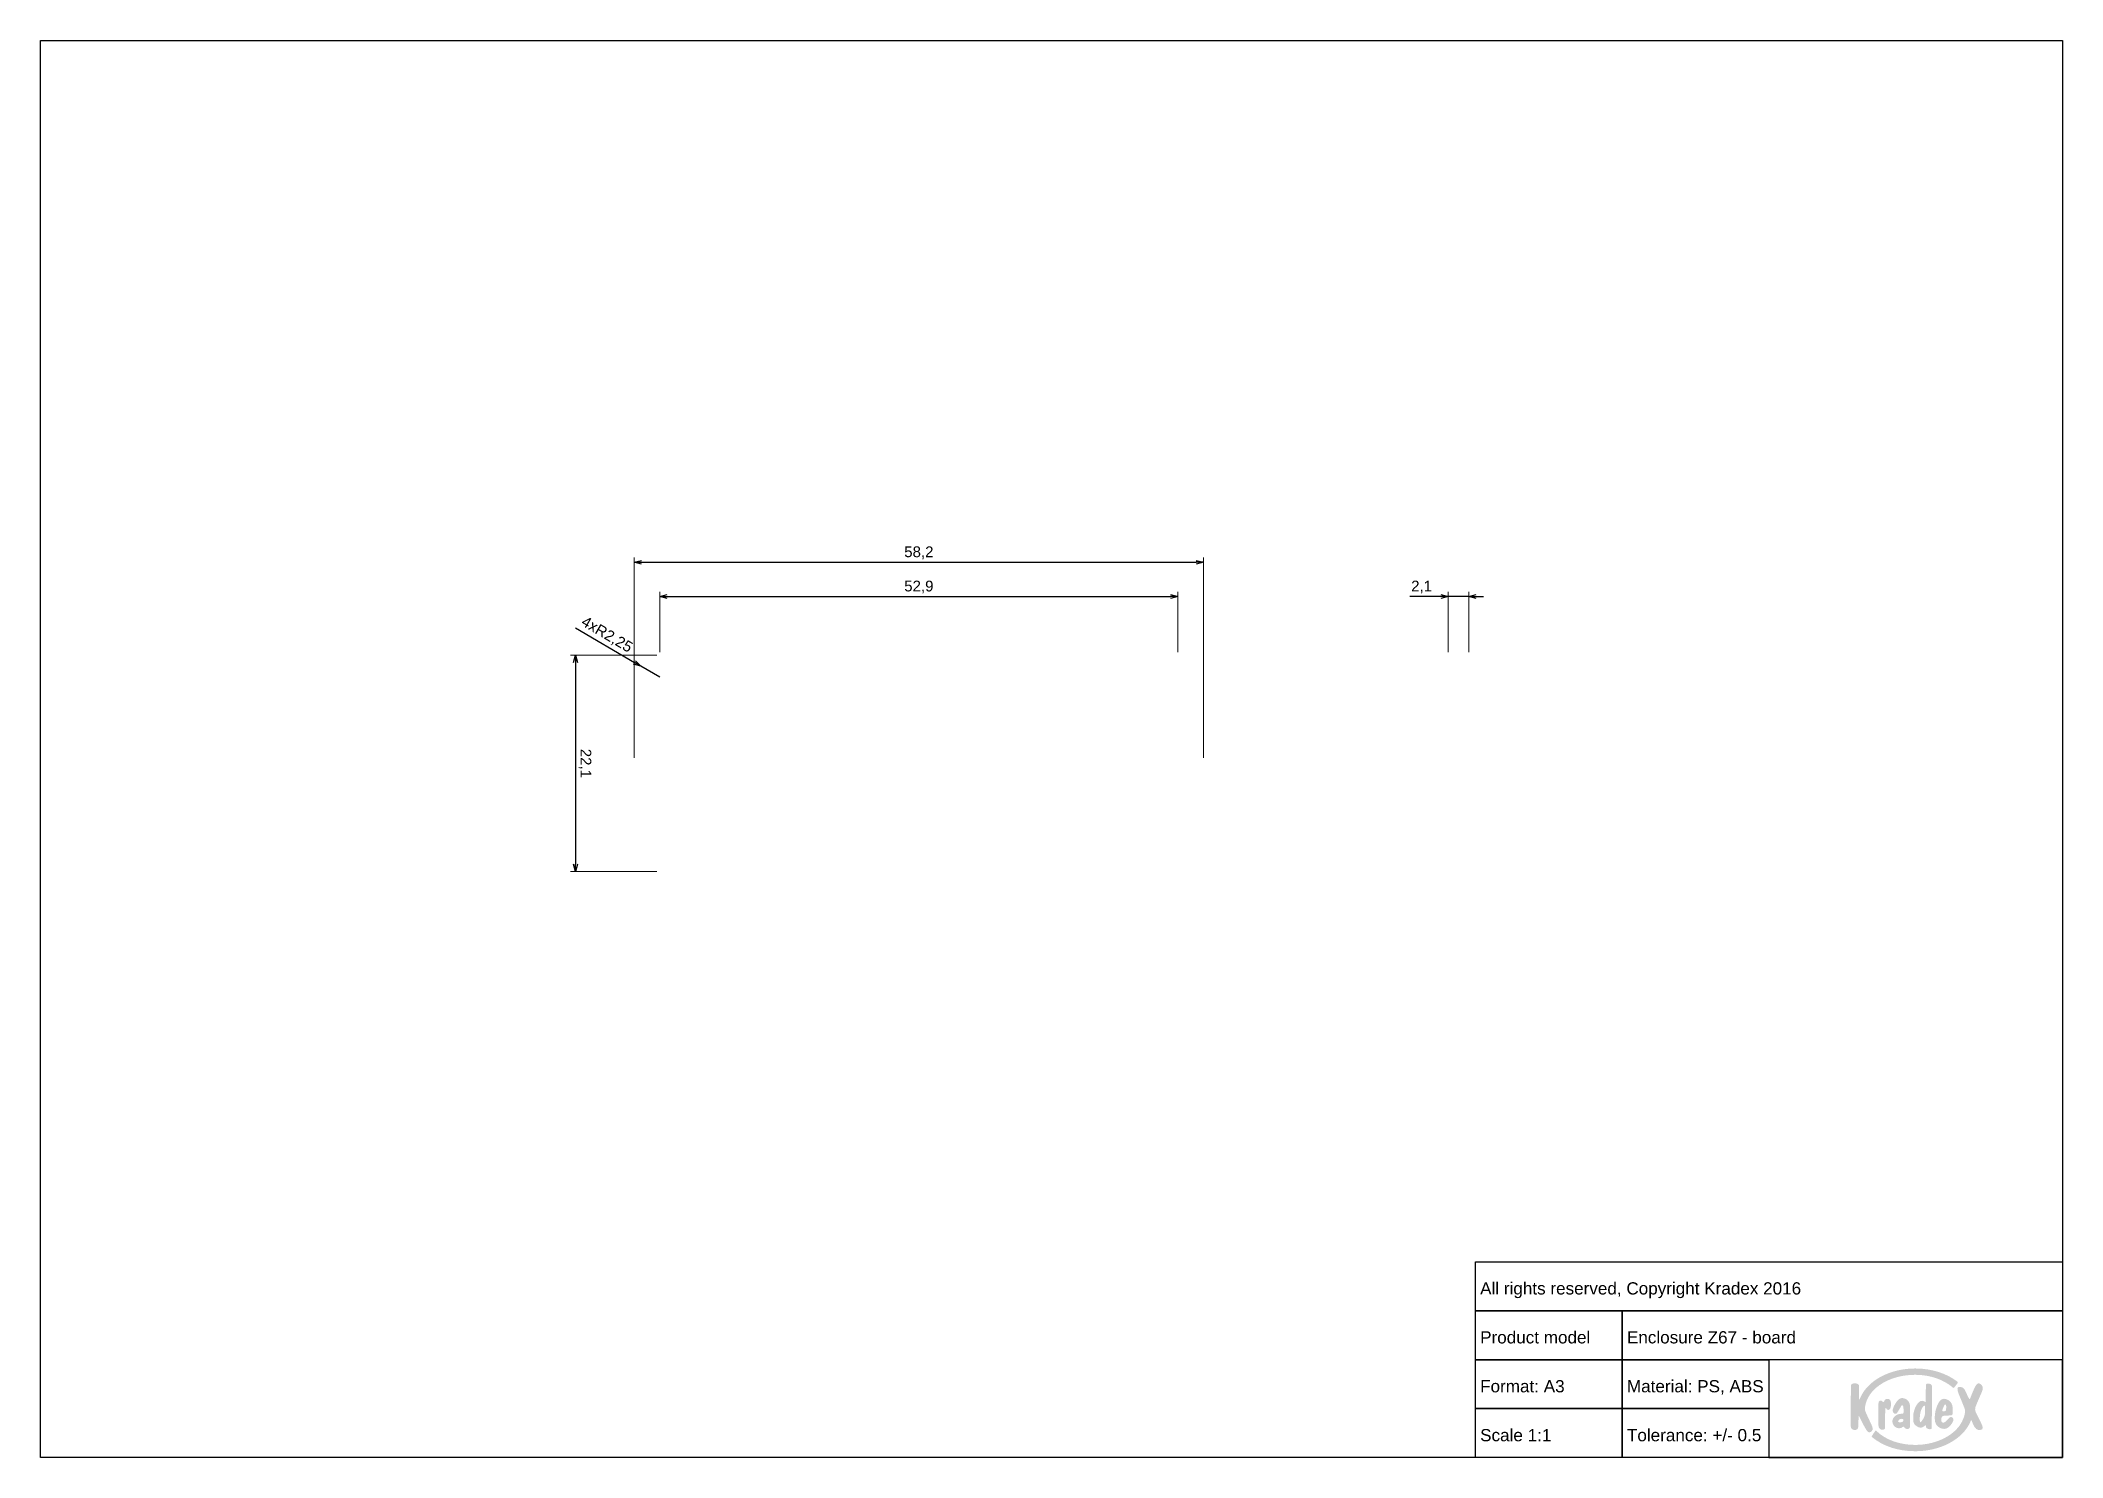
# Paper-space layout 'Board' of a CAD drawing. Header units: millimetres. Extents: x 0 to 414, y 0 to 290.
import ezdxf

# ---------------------------------------------------------------- set-up
doc = ezdxf.new("R2010")
doc.units = ezdxf.units.MM
doc.layers.add('MD_Annotation', color=7, linetype='Continuous', lineweight=25)
doc.layers.add('Tabelka', color=7, linetype='Continuous')
doc.styles.get("Standard").update_dxf_attribs({"font": 'arial.ttf'})
doc.dimstyles.new('ISO-25', dxfattribs={"dimtxt": 2.2, "dimasz": 1.5, "dimexe": 1, "dimexo": 0.625, "dimtad": 1, "dimrnd": 0.05, "dimtxsty": 'Standard', "dimblk": 'OPEN30', "dimcen": 2.5, "dimadec": 0, "dimazin": 0, "dimtfac": 1, "dimtmove": 0, "dimatfit": 3, "dimfxl": 1, "dimlwe": 18, "dimarcsym": 0})

# ---------------------------------------------------------------- blocks, each defined once
blk = doc.blocks.new('_Open30')
at = {"color": 0, "linetype": 'ByBlock', "lineweight": -2}
for p, q in [((-1, 0.27), (0, 0)), ((0, 0), (-1, -0.27)), ((0, 0), (-1, 0))]:
    blk.add_line(p, q, dxfattribs=at)
blk = doc.blocks.new('*D82')
at = {"layer": 'Defpoints', "color": 0, "transparency": 16777216}
for p in [(237.98, 183.47), (121.6, 142.87), (237.98, 142.87)]:
    blk.add_point(p, dxfattribs=at)
at = {"layer": 'MD_Annotation', "color": 0, "lineweight": 18, "transparency": 16777216}
for p, q in [((121.6, 143.5), (121.6, 184.47)), ((237.98, 143.5), (237.98, 184.47))]:
    blk.add_line(p, q, dxfattribs=at)
at = {"layer": 'MD_Annotation', "color": 0, "lineweight": -2, "transparency": 16777216}
blk.add_line((123.1, 183.47), (236.48, 183.47), dxfattribs=at)
at = {"layer": 'MD_Annotation', "color": 0, "lineweight": -2, "transparency": 16777216, "xscale": 1.5, "yscale": 1.5, "zscale": 1.5, "rotation": 180}
blk.add_blockref('_Open30', (121.6, 183.47), dxfattribs=at)
at = {"layer": 'MD_Annotation', "color": 0, "lineweight": -2, "transparency": 16777216, "xscale": 1.5, "yscale": 1.5, "zscale": 1.5}
blk.add_blockref('_Open30', (237.98, 183.47), dxfattribs=at)
at = {"layer": 'MD_Annotation', "color": 0, "transparency": 16777216, "insert": (179.79, 185.42), "char_height": 2.2, "attachment_point": 5}
blk.add_mtext('58,2', dxfattribs=at)
blk = doc.blocks.new('*D83')
at = {"layer": 'Defpoints', "color": 0, "transparency": 16777216}
for p in [(126.88, 164.47), (109.6, 120.27), (126.89, 120.27)]:
    blk.add_point(p, dxfattribs=at)
at = {"layer": 'MD_Annotation', "color": 0, "lineweight": 18, "transparency": 16777216}
for p, q in [((126.26, 164.47), (108.59, 164.47)), ((126.27, 120.27), (108.6, 120.27))]:
    blk.add_line(p, q, dxfattribs=at)
at = {"layer": 'MD_Annotation', "color": 0, "lineweight": -2, "transparency": 16777216}
blk.add_line((109.59, 162.97), (109.6, 121.77), dxfattribs=at)
at = {"layer": 'MD_Annotation', "color": 0, "lineweight": -2, "transparency": 16777216, "xscale": 1.5, "yscale": 1.5, "zscale": 1.5}
for p, rotation in [((109.59, 164.47), 90.01130034886293), ((109.6, 120.27), 270.0113003488629)]:
    blk.add_blockref('_Open30', p, dxfattribs=dict(at, rotation=rotation))
at = {"layer": 'MD_Annotation', "color": 0, "transparency": 16777216, "insert": (111.54, 142.37), "char_height": 2.2, "attachment_point": 5, "rotation": 270.0113}
blk.add_mtext('22,1', dxfattribs=at)
blk = doc.blocks.new('*D84')
at = {"layer": 'Defpoints', "color": 0, "transparency": 16777216}
for p in [(123, 162.25), (126.88, 159.97)]:
    blk.add_point(p, dxfattribs=at)
at = {"layer": 'MD_Annotation', "color": 0, "lineweight": -2, "transparency": 16777216}
for p, q in [((109.6, 170.1), (121.71, 163.01)), ((126.88, 159.97), (123, 162.25))]:
    blk.add_line(p, q, dxfattribs=at)
at = {"layer": 'MD_Annotation', "color": 0, "lineweight": -2, "transparency": 16777216, "xscale": 1.5, "yscale": 1.5, "zscale": 1.5, "rotation": 329.615691860622}
blk.add_blockref('_Open30', (123, 162.25), dxfattribs=at)
at = {"layer": 'MD_Annotation', "color": 0, "transparency": 16777216, "insert": (115.99, 168.61), "char_height": 2.2, "attachment_point": 5, "rotation": 329.6157}
blk.add_mtext('4xR2,25', dxfattribs=at)
blk = doc.blocks.new('*D85')
at = {"layer": 'Defpoints', "color": 0, "transparency": 16777216}
for p in [(287.98, 176.47), (287.98, 164.47), (292.18, 164.47)]:
    blk.add_point(p, dxfattribs=at)
at = {"layer": 'MD_Annotation', "color": 0, "lineweight": -2, "transparency": 16777216}
for p, q in [((286.48, 176.47), (280.11, 176.47)), ((292.18, 176.47), (287.98, 176.47)), ((293.68, 176.47), (295.18, 176.47))]:
    blk.add_line(p, q, dxfattribs=at)
at = {"layer": 'MD_Annotation', "color": 0, "lineweight": 18, "transparency": 16777216}
for p, q in [((287.98, 165.1), (287.98, 177.47)), ((292.18, 165.1), (292.18, 177.47))]:
    blk.add_line(p, q, dxfattribs=at)
at = {"layer": 'MD_Annotation', "color": 0, "lineweight": -2, "transparency": 16777216, "xscale": 1.5, "yscale": 1.5, "zscale": 1.5}
blk.add_blockref('_Open30', (287.98, 176.47), dxfattribs=at)
at = {"layer": 'MD_Annotation', "color": 0, "lineweight": -2, "transparency": 16777216, "xscale": 1.5, "yscale": 1.5, "zscale": 1.5, "rotation": 180}
blk.add_blockref('_Open30', (292.18, 176.47), dxfattribs=at)
at = {"layer": 'MD_Annotation', "color": 0, "transparency": 16777216, "insert": (282.54, 178.42), "char_height": 2.2, "attachment_point": 5}
blk.add_mtext('2,1', dxfattribs=at)
blk = doc.blocks.new('*D92')
at = {"layer": 'Defpoints', "color": 0, "transparency": 16777216}
for p in [(232.69, 176.47), (126.88, 164.47), (232.69, 164.47)]:
    blk.add_point(p, dxfattribs=at)
at = {"layer": 'MD_Annotation', "color": 0, "lineweight": 18, "transparency": 16777216}
for p, q in [((126.88, 165.1), (126.88, 177.47)), ((232.69, 165.1), (232.69, 177.47))]:
    blk.add_line(p, q, dxfattribs=at)
at = {"layer": 'MD_Annotation', "color": 0, "lineweight": -2, "transparency": 16777216}
blk.add_line((128.38, 176.47), (231.19, 176.47), dxfattribs=at)
at = {"layer": 'MD_Annotation', "color": 0, "lineweight": -2, "transparency": 16777216, "xscale": 1.5, "yscale": 1.5, "zscale": 1.5, "rotation": 180}
blk.add_blockref('_Open30', (126.88, 176.47), dxfattribs=at)
at = {"layer": 'MD_Annotation', "color": 0, "lineweight": -2, "transparency": 16777216, "xscale": 1.5, "yscale": 1.5, "zscale": 1.5}
blk.add_blockref('_Open30', (232.69, 176.47), dxfattribs=at)
at = {"layer": 'MD_Annotation', "color": 0, "transparency": 16777216, "insert": (179.79, 178.42), "char_height": 2.2, "attachment_point": 5}
blk.add_mtext('52,9', dxfattribs=at)

psp = doc.layouts.new('Board')

# ---------------------------------------------------------------- hatches: boundary and pattern name
at = {"layer": 'Tabelka', "true_color": 0x00539f}
h = psp.add_hatch(color=154, dxfattribs=at)
h.dxf.hatch_style = 2
edge = h.paths.add_edge_path()
edge.add_spline(control_points=[(374.452, 7.247), (374.452, 7.247), (373.51, 9.264), (373.51, 9.264), (373.027, 10.278), (373.135, 10.371), (373.142, 10.652), (373.153, 10.78), (373.198, 11.025), (373.272, 11.395), (374.146, 14.885), (378.349, 17.396), (383.431, 17.396), (386.539, 17.396), (389.31, 16.365), (391.14, 14.764), (391.212, 14.701), (391.303, 14.674), (391.367, 14.764), (391.407, 14.82), (392.038, 15.653), (392.08, 15.707), (392.146, 15.792), (392.165, 15.888), (392.046, 15.98), (389.902, 17.647), (386.835, 18.687), (383.431, 18.687), (378.361, 18.687), (374.042, 16.376), (372.395, 13.137), (372.349, 13.042), (372.337, 13.015), (372.282, 12.902), (371.992, 12.2), (371.912, 12.087), (371.925, 12.885), (371.925, 12.885), (371.954, 15.023), (371.954, 15.023), (371.962, 15.529), (371.572, 15.657), (370.946, 15.643), (370.473, 15.632), (370.267, 15.43), (370.265, 15.079), (370.265, 15.079), (370.237, 6.899), (370.237, 6.899), (370.236, 6.511), (370.504, 6.128), (371.014, 6.11), (371.55, 6.091), (371.745, 6.413), (371.758, 6.673), (371.809, 7.708), (371.835, 8.228), (371.835, 8.551), (371.822, 9.37), (371.941, 8.97), (372.117, 8.593), (372.491, 7.782), (373.016, 6.81), (373.551, 5.937), (373.732, 5.642), (374.111, 5.562), (374.417, 5.765), (374.999, 6.148), (374.635, 6.841), (374.452, 7.247), (374.452, 7.247), (374.452, 7.247), (374.452, 7.247)], knot_values=[0, 0, 0, 0, 1, 1, 1, 2, 2, 2, 3, 3, 3, 4, 4, 4, 5, 5, 5, 6, 6, 6, 7, 7, 7, 8, 8, 8, 9, 9, 9, 10, 10, 10, 11, 11, 11, 12, 12, 12, 13, 13, 13, 14, 14, 14, 15, 15, 15, 16, 16, 16, 17, 17, 17, 18, 18, 18, 19, 19, 19, 20, 20, 20, 21, 21, 21, 22, 22, 22, 23, 23, 23, 24, 24, 24, 24], degree=3, periodic=0)
edge = h.paths.add_edge_path()
edge.add_spline(control_points=[(377.608, 10.37), (377.838, 9.943), (378.434, 10.331), (378.434, 10.967), (378.434, 11.118), (378.434, 11.762), (378.434, 11.762), (378.434, 12.235), (378.124, 12.461), (377.8, 12.461), (377.45, 12.461), (377.269, 12.368), (377.164, 12.19), (377.123, 12.12), (377.078, 11.803), (376.901, 11.82), (376.725, 11.838), (376.678, 12.118), (376.371, 12.125), (376.119, 12.125), (375.9, 11.996), (375.9, 11.471), (375.9, 11.471), (375.9, 7.082), (375.9, 7.082), (375.9, 6.713), (376.107, 6.146), (376.65, 6.146), (377.151, 6.146), (377.263, 6.431), (377.267, 6.631), (377.267, 6.631), (377.259, 8.829), (377.281, 9.924), (377.294, 10.585), (377.357, 10.834), (377.608, 10.37), (377.608, 10.37), (377.608, 10.37), (377.608, 10.37)], knot_values=[0, 0, 0, 0, 1, 1, 1, 2, 2, 2, 3, 3, 3, 4, 4, 4, 5, 5, 5, 6, 6, 6, 7, 7, 7, 8, 8, 8, 9, 9, 9, 10, 10, 10, 11, 11, 11, 12, 12, 12, 13, 13, 13, 13], degree=3, periodic=0)
edge = h.paths.add_edge_path()
edge.add_spline(control_points=[(380.165, 9.394), (379.577, 9.272), (378.815, 8.763), (378.76, 8.009), (378.687, 7.019), (379.545, 6.261), (380.473, 6.521), (380.938, 6.651), (380.932, 6.996), (381.167, 6.685), (381.288, 6.524), (381.455, 6.324), (381.767, 6.324), (382.111, 6.324), (382.288, 6.449), (382.342, 6.756), (382.414, 7.162), (382.367, 10.996), (382.344, 11.135), (382.272, 11.581), (382.134, 11.939), (381.864, 12.184), (381.591, 12.432), (381.011, 12.684), (380.633, 12.632), (379.928, 12.535), (379.361, 11.557), (379.097, 11.03), (379.001, 10.839), (378.614, 10.007), (378.904, 9.718), (378.904, 9.718), (379.067, 9.554), (379.067, 9.554), (379.309, 9.313), (379.619, 9.428), (379.747, 9.644), (379.747, 9.644), (380.288, 10.546), (380.554, 11), (380.653, 11.169), (381.053, 11.684), (381.057, 9.98), (381.059, 9.128), (380.826, 9.532), (380.165, 9.394), (380.165, 9.394), (380.165, 9.394), (380.165, 9.394)], knot_values=[0, 0, 0, 0, 1, 1, 1, 2, 2, 2, 3, 3, 3, 4, 4, 4, 5, 5, 5, 6, 6, 6, 7, 7, 7, 8, 8, 8, 9, 9, 9, 10, 10, 10, 11, 11, 11, 12, 12, 12, 13, 13, 13, 14, 14, 14, 15, 15, 15, 16, 16, 16, 16], degree=3, periodic=0)
edge = h.paths.add_edge_path()
edge.add_spline(control_points=[(380.55, 7.685), (380.17, 7.64), (379.676, 7.724), (380.037, 8.112), (380.264, 8.356), (380.451, 8.375), (380.704, 8.406), (381.134, 8.461), (381.163, 7.757), (380.55, 7.685)], knot_values=[0, 0, 0, 0, 1, 1, 1, 2, 2, 2, 3, 3, 3, 3], degree=3, periodic=0)
edge = h.paths.add_edge_path()
edge.add_spline(control_points=[(386.436, 6.264), (386.726, 6.264), (386.787, 6.337), (386.789, 6.545), (386.789, 6.545), (386.872, 14.992), (386.872, 14.992), (386.876, 15.463), (386.311, 15.61), (386.01, 15.61), (385.765, 15.61), (385.612, 15.51), (385.606, 15.237), (385.606, 15.237), (385.524, 11.821), (385.524, 11.821), (384.117, 12.96), (382.998, 10.249), (382.998, 8.874), (382.998, 7.5), (383.095, 7.397), (383.507, 7.056), (383.832, 6.787), (384.125, 6.601), (384.497, 6.601), (384.773, 6.601), (384.945, 6.647), (385.234, 6.869), (385.523, 7.091), (385.609, 7.106), (385.609, 7.106), (385.609, 7.106), (385.609, 6.815), (385.609, 6.815), (385.609, 6.52), (385.959, 6.264), (386.436, 6.264)], knot_values=[0, 0, 0, 0, 1, 1, 1, 2, 2, 2, 3, 3, 3, 4, 4, 4, 5, 5, 5, 6, 6, 6, 7, 7, 7, 8, 8, 8, 9, 9, 9, 10, 10, 10, 11, 11, 11, 12, 12, 12, 12], degree=3, periodic=0)
edge = h.paths.add_edge_path()
edge.add_spline(control_points=[(385.17, 8.585), (384.418, 7.345), (384.346, 7.496), (384.346, 8.453), (384.346, 10.036), (384.959, 11.08), (385.306, 11.08), (385.388, 11.08), (385.44, 10.996), (385.44, 10.82), (385.44, 10.083), (385.516, 9.157), (385.17, 8.585), (385.17, 8.585), (385.17, 8.585), (385.17, 8.585)], knot_values=[0, 0, 0, 0, 1, 1, 1, 2, 2, 2, 3, 3, 3, 4, 4, 4, 5, 5, 5, 5], degree=3, periodic=0)
edge = h.paths.add_edge_path()
edge.add_spline(control_points=[(389.544, 9.05), (389.544, 9.05), (390.668, 9.092), (390.668, 9.092), (390.952, 9.125), (391.052, 9.194), (391.052, 9.524), (391.052, 9.524), (391.052, 10.742), (391.052, 10.742), (391.052, 11.404), (390.623, 11.908), (390.374, 12.101), (390.128, 12.291), (389.649, 12.507), (389.26, 12.489), (388.533, 12.482), (388.033, 11.501), (387.809, 10.83), (387.554, 10.063), (387.405, 9.514), (387.405, 8.437), (387.405, 7.36), (387.959, 6.874), (388.184, 6.726), (388.972, 6.205), (389.776, 6.231), (390.248, 6.702), (390.551, 7.005), (390.982, 7.386), (391.181, 7.959), (391.243, 8.113), (391.246, 8.413), (391.074, 8.585), (390.884, 8.781), (390.64, 8.864), (390.382, 8.605), (390.382, 8.605), (389.592, 7.792), (389.592, 7.792), (389.128, 7.315), (388.569, 7.732), (388.724, 8.405), (388.852, 8.971), (389.117, 9.035), (389.544, 9.05)], knot_values=[0, 0, 0, 0, 1, 1, 1, 2, 2, 2, 3, 3, 3, 4, 4, 4, 5, 5, 5, 6, 6, 6, 7, 7, 7, 8, 8, 8, 9, 9, 9, 10, 10, 10, 11, 11, 11, 12, 12, 12, 13, 13, 13, 14, 14, 14, 15, 15, 15, 15], degree=3, periodic=0)
edge = h.paths.add_edge_path()
edge.add_spline(control_points=[(388.976, 10.194), (389.088, 10.498), (389.315, 11.344), (389.582, 11.334), (389.673, 11.33), (389.735, 11.217), (389.742, 11.048), (389.756, 10.711), (389.736, 10.617), (389.736, 10.353), (389.736, 10.15), (389.717, 10.055), (389.545, 9.997), (389.104, 9.847), (388.866, 9.9), (388.976, 10.194), (388.976, 10.194), (388.976, 10.194), (388.976, 10.194)], knot_values=[0, 0, 0, 0, 1, 1, 1, 2, 2, 2, 3, 3, 3, 4, 4, 4, 5, 5, 5, 6, 6, 6, 6], degree=3, periodic=0)
edge = h.paths.add_edge_path()
edge.add_spline(control_points=[(395.909, 9.505), (395.58, 10.17), (395.521, 10.399), (396.017, 11.544), (396.017, 11.544), (397.075, 13.987), (397.075, 13.987), (397.276, 14.452), (397.314, 15.056), (396.91, 15.383), (396.171, 15.981), (395.884, 15.561), (395.182, 13.92), (394.441, 12.19), (394.691, 12.038), (394.19, 12.97), (394.19, 12.97), (393.561, 14.285), (393.561, 14.285), (393.348, 14.731), (392.954, 14.862), (392.635, 14.925), (391.883, 15.072), (391.926, 14.431), (392.334, 13.418), (392.334, 13.418), (393.15, 11.397), (393.15, 11.397), (393.504, 10.519), (393.749, 10.137), (393.528, 9.3), (393.45, 9.005), (393.356, 8.725), (393.251, 8.454), (393.229, 8.395), (393.222, 8.379), (393.18, 8.277), (391.977, 5.275), (387.992, 3.064), (383.431, 3.064), (380.159, 3.064), (377.271, 4.147), (375.478, 5.923), (375.405, 5.993), (375.315, 5.997), (375.241, 5.919), (375.178, 5.827), (374.589, 4.946), (374.547, 4.876), (374.505, 4.806), (374.533, 4.711), (374.583, 4.67), (376.859, 2.78), (379.906, 1.773), (383.431, 1.773), (388.624, 1.773), (393.017, 4.204), (394.582, 7.56), (394.601, 7.601), (394.625, 7.653), (394.647, 7.71), (394.981, 8.657), (394.934, 7.701), (395.507, 6.777), (395.999, 5.985), (396.545, 6.083), (396.877, 6.157), (397.322, 6.256), (397.299, 6.695), (396.945, 7.408), (396.945, 7.408), (395.909, 9.505), (395.909, 9.505), (395.909, 9.505), (395.909, 9.505), (395.909, 9.505)], knot_values=[0, 0, 0, 0, 1, 1, 1, 2, 2, 2, 3, 3, 3, 4, 4, 4, 5, 5, 5, 6, 6, 6, 7, 7, 7, 8, 8, 8, 9, 9, 9, 10, 10, 10, 11, 11, 11, 12, 12, 12, 13, 13, 13, 14, 14, 14, 15, 15, 15, 16, 16, 16, 17, 17, 17, 18, 18, 18, 19, 19, 19, 20, 20, 20, 21, 21, 21, 22, 22, 22, 23, 23, 23, 24, 24, 24, 25, 25, 25, 25], degree=3, periodic=0)

# ---------------------------------------------------------------- linework, layer by layer
at = {"layer": 'Tabelka'}
for points in [[(0.272, 290.149), (413.528, 290.149), (413.528, 0.477), (0.272, 0.477)], [(413.528, 30.477), (293.528, 30.477), (293.528, 40.477), (413.528, 40.477)], [(323.528, 20.477), (293.528, 20.477), (293.528, 30.477), (323.528, 30.477)], [(413.528, 20.477), (323.528, 20.477), (323.528, 30.477), (413.528, 30.477)], [(323.528, 10.477), (293.528, 10.477), (293.528, 20.477), (323.528, 20.477)], [(353.528, 10.477), (323.528, 10.477), (323.528, 20.477), (353.528, 20.477)], [(413.528, 20.477), (353.528, 20.477), (353.528, 0.477), (413.528, 0.477)], [(323.528, 0.477), (293.528, 0.477), (293.528, 10.477), (323.528, 10.477)], [(353.528, 0.477), (323.528, 0.477), (323.528, 10.477), (353.528, 10.477)]]:
    psp.add_lwpolyline(points, close=True, dxfattribs=at)

# ---------------------------------------------------------------- texts
at = {"insert": (293.528, 40.477), "char_height": 2.5, "attachment_point": 1}
psp.add_mtext_dynamic_manual_height_columns('\\P All rights reserved, Copyright Kradex 2016', width=120, gutter_width=12.5, heights=[0], dxfattribs=at)
at = {"layer": 'Tabelka', "char_height": 2.5, "attachment_point": 1}
for s, width, heights, insert in [('\\pi15;\\P\\pi0; Product model', 30, [9.962], (293.528, 30.477)), ('\\P Enclosure Z67 - board', 90, [7.412], (323.528, 30.477)), ('\\P Format: A3', 30, [0], (293.528, 20.477)), ('\\P Material: PS, ABS', 30, [0], (323.528, 20.477)), ('\\P Scale 1:1', 30, [0], (293.528, 10.477)), ('\\P Tolerance: +/- 0.5', 30, [0], (323.528, 10.477))]:
    psp.add_mtext_dynamic_manual_height_columns(s, width=width, gutter_width=12.5, heights=heights, dxfattribs=dict(at, insert=insert))

# ---------------------------------------------------------------- dimensions: what is measured, and where the dimension line sits
at = {"layer": 'MD_Annotation'}
for base, p1, p2, picture, middle in [((237.975, 183.47), (121.595, 142.87), (237.975, 142.87), '*D82', (179.785, 185.418)), ((232.687, 176.47), (126.884, 164.47), (232.687, 164.47), '*D92', (179.785, 178.418)), ((287.975, 176.47), (292.175, 164.47), (287.975, 164.47), '*D85', (282.541, 178.418))]:
    dim = psp.add_linear_dim(base=base, p1=p1, p2=p2, angle=180, dimstyle='ISO-25', override={"dimlfac": -0.5}, dxfattribs=at)
    dim.commit()
    dim.dimension.update_dxf_attribs({"geometry": picture, "text_midpoint": middle})
dim = psp.add_radius_dim(center=(126.884, 159.97), mpoint=(123.002, 162.247), text='4x<>', dimstyle='ISO-25', override={"dimlfac": -0.5, "dimpost": ''}, dxfattribs=at)
dim.commit()
dim.dimension.update_dxf_attribs({"geometry": '*D84', "text_midpoint": (115.007, 166.934)})
dim = psp.add_aligned_dim(p1=(126.884, 164.47), p2=(126.892, 120.27), distance=-17.293, dimstyle='ISO-25', override={"dimlfac": -0.5}, dxfattribs=at)
dim.commit()
dim.dimension.update_dxf_attribs({"geometry": '*D83', "text_midpoint": (111.542, 142.367)})

doc.saveas('drawing.dxf')
